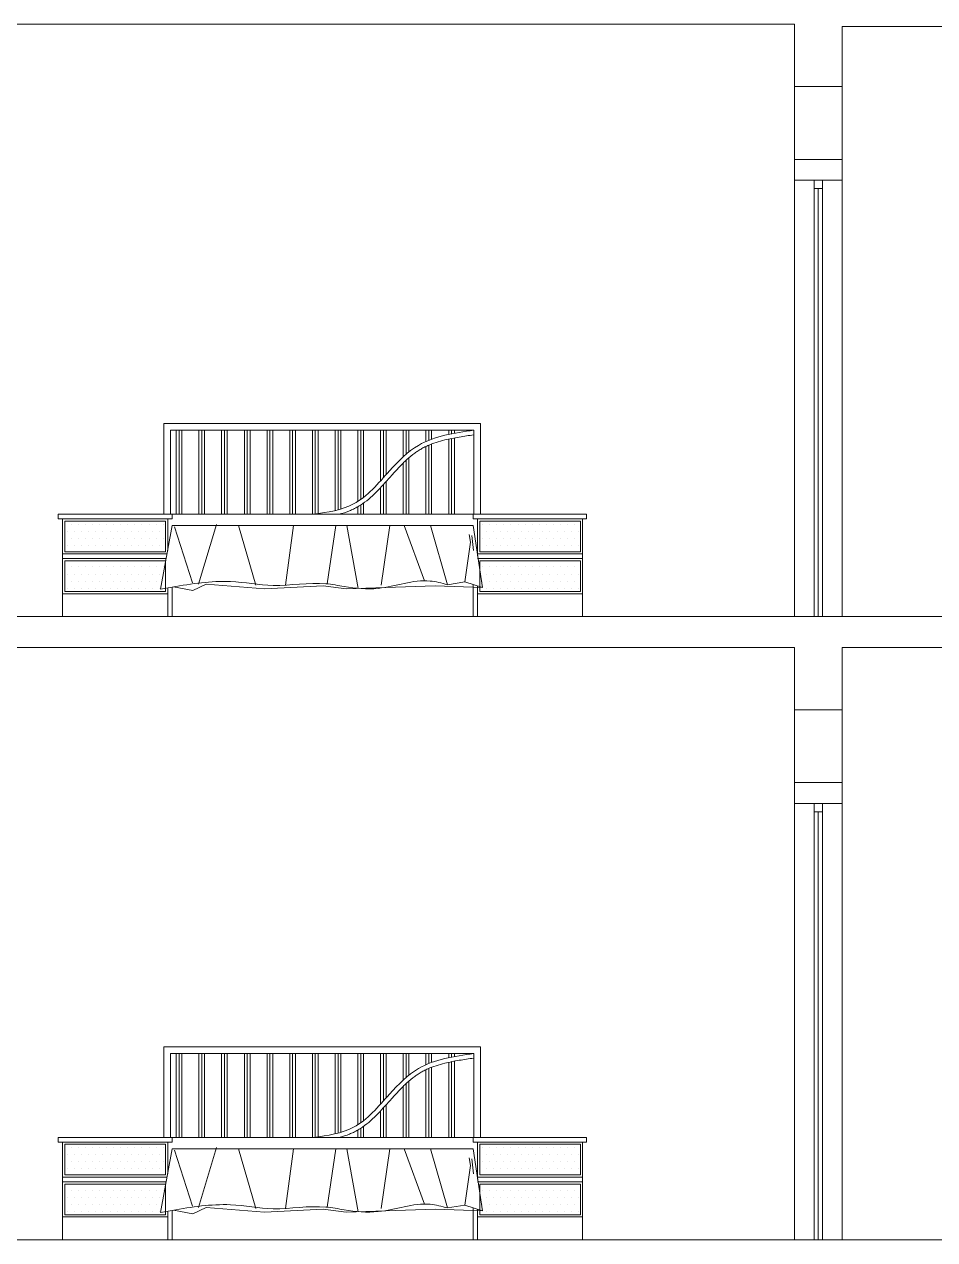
# Model space of a CAD drawing. Header units: inches. Extents: x 1090 to 1325, y 2 to 154.
# Drawn here: x 1121.83 to 1126.21, y 113.43 to 119.28 of the extents above; entities that cross this region are included whole.
import ezdxf

# ---------------------------------------------------------------- set-up
doc = ezdxf.new("R2010")
doc.units = ezdxf.units.IN
doc.header["$MEASUREMENT"] = 0
doc.layers.add('FUR', color=250, linetype='Continuous', lineweight=9)
doc.layers.add('walls', color=250, linetype='Continuous', lineweight=18)

msp = doc.modelspace()

# ---------------------------------------------------------------- linework, layer by layer
at = {"layer": 'FUR'}
for p, q in [((1125.6304, 118.5262), (1125.6304, 116.4262)), ((1125.6704, 118.5262), (1125.6304, 118.5262)), ((1125.6304, 118.5262), (1125.6304, 118.4862)), ((1125.6704, 118.5262), (1125.6704, 116.4262)), ((1125.6704, 118.4862), (1125.6704, 118.5262)), ((1125.6304, 118.4862), (1125.6704, 118.4862)), ((1125.6504, 118.4862), (1125.6504, 116.4262)), ((1124.0252, 117.3551), (1122.4997, 117.3551)), ((1122.4997, 116.918), (1122.4997, 117.3551)), ((1124.0252, 116.918), (1124.0252, 117.3551)), ((1123.9924, 117.3223), (1122.5325, 117.3223)), ((1122.5325, 116.918), (1122.5325, 117.3223)), ((1122.5601, 116.918), (1122.5601, 117.3223)), ((1122.5737, 116.918), (1122.5737, 117.3223)), ((1122.5874, 116.918), (1122.5874, 117.3223)), ((1122.6693, 116.918), (1122.6693, 117.3223)), ((1122.683, 116.918), (1122.683, 117.3223)), ((1122.6967, 116.918), (1122.6967, 117.3223)), ((1122.7786, 116.918), (1122.7786, 117.3223)), ((1122.7923, 116.918), (1122.7923, 117.3223)), ((1122.8059, 116.918), (1122.8059, 117.3223)), ((1122.8879, 116.918), (1122.8879, 117.3223)), ((1122.9015, 116.918), (1122.9015, 117.3223)), ((1122.9152, 116.918), (1122.9152, 117.3223)), ((1122.9972, 116.918), (1122.9972, 117.3223)), ((1123.0108, 116.918), (1123.0108, 117.3223)), ((1123.0245, 116.918), (1123.0245, 117.3223)), ((1123.1064, 116.918), (1123.1064, 117.3223)), ((1123.1201, 116.918), (1123.1201, 117.3223)), ((1123.1338, 116.918), (1123.1338, 117.3223)), ((1123.2157, 116.918), (1123.2157, 117.3223)), ((1123.2294, 116.918), (1123.2294, 117.3223)), ((1123.243, 116.918), (1123.243, 117.3223)), ((1123.325, 116.936), (1123.325, 117.3223)), ((1123.3387, 116.9394), (1123.3387, 117.3223)), ((1123.3523, 116.9432), (1123.3523, 117.3223)), ((1123.4343, 116.9796), (1123.4343, 117.3223)), ((1123.4479, 116.9889), (1123.4479, 117.3223)), ((1123.4616, 116.9991), (1123.4616, 117.3223)), ((1123.5435, 117.0785), (1123.5435, 117.3223)), ((1123.5572, 117.0937), (1123.5572, 117.3223)), ((1123.5709, 117.109), (1123.5709, 117.3223)), ((1123.6528, 117.1946), (1123.6528, 117.3223)), ((1123.6665, 117.2068), (1123.6665, 117.3223)), ((1123.6801, 117.2181), (1123.6801, 117.3223)), ((1123.7621, 117.2684), (1123.7621, 117.3223)), ((1123.7758, 117.2742), (1123.7758, 117.3223)), ((1123.7894, 117.2794), (1123.7894, 117.3223)), ((1123.8714, 117.3023), (1123.8714, 117.3223)), ((1123.885, 117.3051), (1123.885, 117.3223)), ((1123.8987, 117.3077), (1123.8987, 117.3223)), ((1123.9924, 116.918), (1123.9924, 117.3223)), ((1123.7621, 116.918), (1123.7621, 117.2444)), ((1123.7758, 116.918), (1123.7758, 117.2506)), ((1123.7894, 116.918), (1123.7894, 117.2561)), ((1123.8714, 116.918), (1123.8714, 117.2799)), ((1123.885, 116.918), (1123.885, 117.2828)), ((1123.8987, 116.918), (1123.8987, 117.2854)), ((1123.6665, 116.918), (1123.6665, 117.1775)), ((1123.6801, 116.918), (1123.6801, 117.1897)), ((1123.6528, 116.918), (1123.6528, 117.1645)), ((1123.5572, 116.918), (1123.5572, 117.061)), ((1123.5709, 116.918), (1123.5709, 117.0762)), ((1123.5435, 116.918), (1123.5435, 117.0462)), ((1123.4343, 116.918), (1123.4343, 116.954)), ((1123.4479, 116.918), (1123.4479, 116.9624)), ((1123.4616, 116.918), (1123.4616, 116.9718)), ((1122.5408, 116.918), (1121.9917, 116.918)), ((1121.9917, 116.918), (1122.5408, 116.918)), ((1121.9917, 116.918), (1121.9917, 116.8961)), ((1122.5408, 116.8961), (1121.9917, 116.8961)), ((1122.0135, 116.8961), (1122.0135, 116.4262)), ((1122.0244, 116.7376), (1122.0244, 116.8852)), ((1122.0244, 116.8852), (1122.508, 116.8852)), ((1122.1982, 116.918), (1122.4023, 116.918)), ((1122.508, 116.8852), (1122.508, 116.7376)), ((1122.5189, 116.8961), (1122.5189, 116.7437)), ((1123.9888, 116.918), (1122.5325, 116.918)), ((1122.5408, 116.918), (1122.5408, 116.8961)), ((1123.3523, 116.918), (1123.3523, 116.9204)), ((1123.9888, 116.918), (1124.5351, 116.918)), ((1124.5351, 116.918), (1123.9888, 116.918)), ((1123.9888, 116.918), (1123.9888, 116.8961)), ((1124.5351, 116.8961), (1123.9888, 116.8961)), ((1124.0106, 116.8961), (1124.0106, 116.7176)), ((1124.0215, 116.7376), (1124.0215, 116.8852)), ((1124.0215, 116.8852), (1124.5051, 116.8852)), ((1124.1599, 116.918), (1124.364, 116.918)), ((1124.5051, 116.8852), (1124.5051, 116.7376)), ((1124.516, 116.8961), (1124.516, 116.4262)), ((1124.5351, 116.918), (1124.5351, 116.8961)), ((1122.5408, 116.8633), (1122.4846, 116.5567)), ((1123.9888, 116.8633), (1122.5408, 116.8633)), ((1122.6376, 116.5883), (1122.551, 116.8574)), ((1122.7535, 116.8693), (1122.6669, 116.5813)), ((1122.9437, 116.5771), (1122.8591, 116.8633)), ((1123.124, 116.8633), (1123.0853, 116.5766)), ((1123.3279, 116.8633), (1123.287, 116.5829)), ((1123.436, 116.5606), (1123.381, 116.8633)), ((1123.5468, 116.5763), (1123.5875, 116.8633)), ((1123.6571, 116.8633), (1123.7554, 116.5977)), ((1123.8654, 116.579), (1123.7846, 116.8638)), ((1123.9888, 116.8633), (1124.0334, 116.5657)), ((1123.9763, 116.783), (1123.9494, 116.5922)), ((1123.9694, 116.8199), (1123.9763, 116.783)), ((1123.9902, 116.7437), (1123.9833, 116.8153)), ((1122.5158, 116.7267), (1122.0135, 116.7267)), ((1122.508, 116.7376), (1122.0244, 116.7376)), ((1124.516, 116.7267), (1124.0106, 116.7267)), ((1124.5051, 116.7376), (1124.0215, 116.7376)), ((1122.5118, 116.7049), (1122.0135, 116.7049)), ((1122.0244, 116.5464), (1122.0244, 116.6939)), ((1122.0244, 116.6939), (1122.508, 116.6939)), ((1122.508, 116.6939), (1122.508, 116.5464)), ((1124.516, 116.7049), (1124.0106, 116.7049)), ((1124.0215, 116.5464), (1124.0215, 116.6939)), ((1124.0215, 116.6939), (1124.5051, 116.6939)), ((1124.5051, 116.6939), (1124.5051, 116.5464)), ((1123.9494, 116.5922), (1123.8654, 116.579)), ((1124.0334, 116.5657), (1123.9494, 116.5922)), ((1122.5189, 116.5355), (1122.0135, 116.5355)), ((1122.508, 116.5464), (1122.0244, 116.5464)), ((1122.4846, 116.5567), (1122.5408, 116.5674)), ((1122.5189, 116.5632), (1122.5189, 116.4262)), ((1122.5408, 116.5674), (1122.5408, 116.4262)), ((1122.5408, 116.5674), (1122.5408, 116.4262)), ((1122.5408, 116.5674), (1122.5408, 116.4262)), ((1122.6396, 116.5512), (1122.5462, 116.5683)), ((1122.7042, 116.581), (1122.6396, 116.5512)), ((1122.9848, 116.5586), (1122.7042, 116.581)), ((1123.2679, 116.5735), (1122.9848, 116.5586)), ((1123.3772, 116.5586), (1123.2679, 116.5735)), ((1123.8068, 116.5735), (1123.3772, 116.5586)), ((1124.0334, 116.5657), (1123.8068, 116.5735)), ((1123.9888, 116.5798), (1123.9888, 116.4262)), ((1123.9888, 116.5798), (1123.9888, 116.4262)), ((1123.9888, 116.5798), (1123.9888, 116.4262)), ((1124.0106, 116.5729), (1124.0106, 116.4262)), ((1124.516, 116.5355), (1124.0106, 116.5355)), ((1124.5051, 116.5464), (1124.0215, 116.5464)), ((1125.6304, 115.5262), (1125.6304, 113.4262)), ((1125.6704, 115.5262), (1125.6304, 115.5262)), ((1125.6304, 115.5262), (1125.6304, 115.4862)), ((1125.6304, 115.4862), (1125.6704, 115.4862)), ((1125.6504, 115.4862), (1125.6504, 113.4262)), ((1125.6704, 115.5262), (1125.6704, 113.4262)), ((1125.6704, 115.4862), (1125.6704, 115.5262)), ((1124.0252, 114.3551), (1122.4997, 114.3551)), ((1122.4997, 113.918), (1122.4997, 114.3551)), ((1123.9924, 114.3223), (1122.5325, 114.3223)), ((1122.5325, 113.918), (1122.5325, 114.3223)), ((1122.5601, 113.918), (1122.5601, 114.3223)), ((1122.5737, 113.918), (1122.5737, 114.3223)), ((1122.5874, 113.918), (1122.5874, 114.3223)), ((1122.6693, 113.918), (1122.6693, 114.3223)), ((1122.683, 113.918), (1122.683, 114.3223)), ((1122.6967, 113.918), (1122.6967, 114.3223)), ((1122.7786, 113.918), (1122.7786, 114.3223)), ((1122.7923, 113.918), (1122.7923, 114.3223)), ((1122.8059, 113.918), (1122.8059, 114.3223)), ((1122.8879, 113.918), (1122.8879, 114.3223)), ((1122.9015, 113.918), (1122.9015, 114.3223)), ((1122.9152, 113.918), (1122.9152, 114.3223)), ((1122.9972, 113.918), (1122.9972, 114.3223)), ((1123.0108, 113.918), (1123.0108, 114.3223)), ((1123.0245, 113.918), (1123.0245, 114.3223)), ((1123.1064, 113.918), (1123.1064, 114.3223)), ((1123.1201, 113.918), (1123.1201, 114.3223)), ((1123.1338, 113.918), (1123.1338, 114.3223)), ((1123.2157, 113.918), (1123.2157, 114.3223)), ((1123.2294, 113.918), (1123.2294, 114.3223)), ((1123.243, 113.918), (1123.243, 114.3223)), ((1123.325, 113.936), (1123.325, 114.3223)), ((1123.3387, 113.9394), (1123.3387, 114.3223)), ((1123.3523, 113.9432), (1123.3523, 114.3223)), ((1123.4343, 113.9796), (1123.4343, 114.3223)), ((1123.4479, 113.9889), (1123.4479, 114.3223)), ((1123.4616, 113.9991), (1123.4616, 114.3223)), ((1123.5435, 114.0785), (1123.5435, 114.3223)), ((1123.5572, 114.0937), (1123.5572, 114.3223)), ((1123.5709, 114.109), (1123.5709, 114.3223)), ((1123.6528, 114.1946), (1123.6528, 114.3223)), ((1123.6665, 114.2068), (1123.6665, 114.3223)), ((1123.6801, 114.2181), (1123.6801, 114.3223)), ((1123.7621, 114.2684), (1123.7621, 114.3223)), ((1123.7758, 114.2742), (1123.7758, 114.3223)), ((1123.7894, 114.2794), (1123.7894, 114.3223)), ((1123.8714, 114.3023), (1123.8714, 114.3223)), ((1123.885, 114.3051), (1123.885, 114.3223)), ((1123.8987, 114.3077), (1123.8987, 114.3223)), ((1123.9924, 113.918), (1123.9924, 114.3223)), ((1124.0252, 113.918), (1124.0252, 114.3551)), ((1123.7758, 113.918), (1123.7758, 114.2506)), ((1123.7894, 113.918), (1123.7894, 114.2561)), ((1123.8714, 113.918), (1123.8714, 114.2799)), ((1123.885, 113.918), (1123.885, 114.2828)), ((1123.8987, 113.918), (1123.8987, 114.2854)), ((1123.7621, 113.918), (1123.7621, 114.2444)), ((1123.6528, 113.918), (1123.6528, 114.1645)), ((1123.6665, 113.918), (1123.6665, 114.1775)), ((1123.6801, 113.918), (1123.6801, 114.1897)), ((1123.5709, 113.918), (1123.5709, 114.0762)), ((1123.5435, 113.918), (1123.5435, 114.0462)), ((1123.5572, 113.918), (1123.5572, 114.061)), ((1123.4479, 113.918), (1123.4479, 113.9624)), ((1123.4616, 113.918), (1123.4616, 113.9718)), ((1122.5408, 113.918), (1121.9917, 113.918)), ((1121.9917, 113.918), (1122.5408, 113.918)), ((1121.9917, 113.918), (1121.9917, 113.8961)), ((1122.1982, 113.918), (1122.4023, 113.918)), ((1123.9888, 113.918), (1122.5325, 113.918)), ((1122.5408, 113.918), (1122.5408, 113.8961)), ((1123.3523, 113.918), (1123.3523, 113.9204)), ((1123.4343, 113.918), (1123.4343, 113.954)), ((1123.9888, 113.918), (1124.5351, 113.918)), ((1124.5351, 113.918), (1123.9888, 113.918)), ((1123.9888, 113.918), (1123.9888, 113.8961)), ((1124.1599, 113.918), (1124.364, 113.918)), ((1124.5351, 113.918), (1124.5351, 113.8961)), ((1122.5408, 113.8961), (1121.9917, 113.8961)), ((1122.0135, 113.8961), (1122.0135, 113.4262)), ((1122.0244, 113.7376), (1122.0244, 113.8852)), ((1122.0244, 113.8852), (1122.508, 113.8852)), ((1122.5408, 113.8633), (1122.4846, 113.5567)), ((1122.508, 113.8852), (1122.508, 113.7376)), ((1122.5189, 113.8961), (1122.5189, 113.7437)), ((1123.9888, 113.8633), (1122.5408, 113.8633)), ((1122.6376, 113.5883), (1122.551, 113.8574)), ((1122.7535, 113.8693), (1122.6669, 113.5813)), ((1122.9437, 113.5771), (1122.8591, 113.8633)), ((1123.124, 113.8633), (1123.0853, 113.5766)), ((1123.3279, 113.8633), (1123.287, 113.5829)), ((1123.436, 113.5606), (1123.381, 113.8633)), ((1123.5468, 113.5763), (1123.5875, 113.8633)), ((1123.6571, 113.8633), (1123.7554, 113.5977)), ((1123.8654, 113.579), (1123.7846, 113.8638)), ((1124.5351, 113.8961), (1123.9888, 113.8961)), ((1123.9888, 113.8633), (1124.0334, 113.5657)), ((1124.0106, 113.8961), (1124.0106, 113.7176)), ((1124.0215, 113.7376), (1124.0215, 113.8852)), ((1124.0215, 113.8852), (1124.5051, 113.8852)), ((1124.5051, 113.8852), (1124.5051, 113.7376)), ((1124.516, 113.8961), (1124.516, 113.4262)), ((1123.9763, 113.783), (1123.9494, 113.5922)), ((1123.9694, 113.8199), (1123.9763, 113.783)), ((1123.9902, 113.7437), (1123.9833, 113.8153)), ((1122.5158, 113.7267), (1122.0135, 113.7267)), ((1122.508, 113.7376), (1122.0244, 113.7376)), ((1124.516, 113.7267), (1124.0106, 113.7267)), ((1124.5051, 113.7376), (1124.0215, 113.7376)), ((1122.5118, 113.7049), (1122.0135, 113.7049)), ((1122.0244, 113.5464), (1122.0244, 113.6939)), ((1122.0244, 113.6939), (1122.508, 113.6939)), ((1122.508, 113.6939), (1122.508, 113.5464)), ((1124.516, 113.7049), (1124.0106, 113.7049)), ((1124.0215, 113.5464), (1124.0215, 113.6939)), ((1124.0215, 113.6939), (1124.5051, 113.6939)), ((1124.5051, 113.6939), (1124.5051, 113.5464)), ((1122.4846, 113.5567), (1122.5408, 113.5674)), ((1122.5189, 113.5632), (1122.5189, 113.4262)), ((1122.5408, 113.5674), (1122.5408, 113.4262)), ((1122.5408, 113.5674), (1122.5408, 113.4262)), ((1122.5408, 113.5674), (1122.5408, 113.4262)), ((1122.6396, 113.5512), (1122.5462, 113.5683)), ((1122.7042, 113.581), (1122.6396, 113.5512)), ((1122.9848, 113.5586), (1122.7042, 113.581)), ((1123.2679, 113.5735), (1122.9848, 113.5586)), ((1123.3772, 113.5586), (1123.2679, 113.5735)), ((1123.8068, 113.5735), (1123.3772, 113.5586)), ((1124.0334, 113.5657), (1123.8068, 113.5735)), ((1123.9494, 113.5922), (1123.8654, 113.579)), ((1124.0334, 113.5657), (1123.9494, 113.5922)), ((1123.9888, 113.5798), (1123.9888, 113.4262)), ((1123.9888, 113.5798), (1123.9888, 113.4262)), ((1123.9888, 113.5798), (1123.9888, 113.4262)), ((1124.0106, 113.5729), (1124.0106, 113.4262)), ((1122.5189, 113.5355), (1122.0135, 113.5355)), ((1122.508, 113.5464), (1122.0244, 113.5464)), ((1124.516, 113.5355), (1124.0106, 113.5355)), ((1124.5051, 113.5464), (1124.0215, 113.5464))]:
    msp.add_line(p, q, dxfattribs=at)
at = {"layer": 'FUR', "linetype": 'Continuous'}
for p, q in [((1122.0367, 116.8352), (1122.0367, 116.8352)), ((1122.0538, 116.8694), (1122.0538, 116.8694)), ((1122.0708, 116.8352), (1122.0708, 116.8352)), ((1122.0879, 116.8694), (1122.0879, 116.8694)), ((1122.105, 116.8352), (1122.105, 116.8352)), ((1122.1221, 116.8694), (1122.1221, 116.8694)), ((1122.1391, 116.8352), (1122.1391, 116.8352)), ((1122.1562, 116.8694), (1122.1562, 116.8694)), ((1122.1733, 116.8352), (1122.1733, 116.8352)), ((1122.1904, 116.8694), (1122.1904, 116.8694)), ((1122.2074, 116.8352), (1122.2074, 116.8352)), ((1122.2245, 116.8694), (1122.2245, 116.8694)), ((1122.2416, 116.8352), (1122.2416, 116.8352)), ((1122.2587, 116.8694), (1122.2587, 116.8694)), ((1122.2757, 116.8352), (1122.2757, 116.8352)), ((1122.2928, 116.8694), (1122.2928, 116.8694)), ((1122.3099, 116.8352), (1122.3099, 116.8352)), ((1122.327, 116.8694), (1122.327, 116.8694)), ((1122.344, 116.8352), (1122.344, 116.8352)), ((1122.3611, 116.8694), (1122.3611, 116.8694)), ((1122.3782, 116.8352), (1122.3782, 116.8352)), ((1122.3953, 116.8694), (1122.3953, 116.8694)), ((1122.4123, 116.8352), (1122.4123, 116.8352)), ((1122.4294, 116.8694), (1122.4294, 116.8694)), ((1122.4465, 116.8352), (1122.4465, 116.8352)), ((1122.4636, 116.8694), (1122.4636, 116.8694)), ((1122.4806, 116.8352), (1122.4806, 116.8352)), ((1122.4977, 116.8694), (1122.4977, 116.8694)), ((1124.0344, 116.8694), (1124.0344, 116.8694)), ((1124.0515, 116.8352), (1124.0515, 116.8352)), ((1124.0686, 116.8694), (1124.0686, 116.8694)), ((1124.0856, 116.8352), (1124.0856, 116.8352)), ((1124.1027, 116.8694), (1124.1027, 116.8694)), ((1124.1198, 116.8352), (1124.1198, 116.8352)), ((1124.1369, 116.8694), (1124.1369, 116.8694)), ((1124.1539, 116.8352), (1124.1539, 116.8352)), ((1124.171, 116.8694), (1124.171, 116.8694)), ((1124.1881, 116.8352), (1124.1881, 116.8352)), ((1124.2052, 116.8694), (1124.2052, 116.8694)), ((1124.2222, 116.8352), (1124.2222, 116.8352)), ((1124.2393, 116.8694), (1124.2393, 116.8694)), ((1124.2564, 116.8352), (1124.2564, 116.8352)), ((1124.2735, 116.8694), (1124.2735, 116.8694)), ((1124.2905, 116.8352), (1124.2905, 116.8352)), ((1124.3076, 116.8694), (1124.3076, 116.8694)), ((1124.3247, 116.8352), (1124.3247, 116.8352)), ((1124.3418, 116.8694), (1124.3418, 116.8694)), ((1124.3588, 116.8352), (1124.3588, 116.8352)), ((1124.3759, 116.8694), (1124.3759, 116.8694)), ((1124.393, 116.8352), (1124.393, 116.8352)), ((1124.41, 116.8694), (1124.41, 116.8694)), ((1124.4271, 116.8352), (1124.4271, 116.8352)), ((1124.4442, 116.8694), (1124.4442, 116.8694)), ((1124.4613, 116.8352), (1124.4613, 116.8352)), ((1124.4783, 116.8694), (1124.4783, 116.8694)), ((1124.4954, 116.8352), (1124.4954, 116.8352)), ((1122.0367, 116.7669), (1122.0367, 116.7669)), ((1122.0538, 116.8011), (1122.0538, 116.8011)), ((1122.0708, 116.7669), (1122.0708, 116.7669)), ((1122.0879, 116.8011), (1122.0879, 116.8011)), ((1122.105, 116.7669), (1122.105, 116.7669)), ((1122.1221, 116.8011), (1122.1221, 116.8011)), ((1122.1391, 116.7669), (1122.1391, 116.7669)), ((1122.1562, 116.8011), (1122.1562, 116.8011)), ((1122.1733, 116.7669), (1122.1733, 116.7669)), ((1122.1904, 116.8011), (1122.1904, 116.8011)), ((1122.2074, 116.7669), (1122.2074, 116.7669)), ((1122.2245, 116.8011), (1122.2245, 116.8011)), ((1122.2416, 116.7669), (1122.2416, 116.7669)), ((1122.2587, 116.8011), (1122.2587, 116.8011)), ((1122.2757, 116.7669), (1122.2757, 116.7669)), ((1122.2928, 116.8011), (1122.2928, 116.8011)), ((1122.3099, 116.7669), (1122.3099, 116.7669)), ((1122.327, 116.8011), (1122.327, 116.8011)), ((1122.344, 116.7669), (1122.344, 116.7669)), ((1122.3611, 116.8011), (1122.3611, 116.8011)), ((1122.3782, 116.7669), (1122.3782, 116.7669)), ((1122.3953, 116.8011), (1122.3953, 116.8011)), ((1122.4123, 116.7669), (1122.4123, 116.7669)), ((1122.4294, 116.8011), (1122.4294, 116.8011)), ((1122.4465, 116.7669), (1122.4465, 116.7669)), ((1122.4636, 116.8011), (1122.4636, 116.8011)), ((1122.4806, 116.7669), (1122.4806, 116.7669)), ((1122.4977, 116.8011), (1122.4977, 116.8011)), ((1124.0344, 116.8011), (1124.0344, 116.8011)), ((1124.0515, 116.7669), (1124.0515, 116.7669)), ((1124.0686, 116.8011), (1124.0686, 116.8011)), ((1124.0856, 116.7669), (1124.0856, 116.7669)), ((1124.1027, 116.8011), (1124.1027, 116.8011)), ((1124.1198, 116.7669), (1124.1198, 116.7669)), ((1124.1369, 116.8011), (1124.1369, 116.8011)), ((1124.1539, 116.7669), (1124.1539, 116.7669)), ((1124.171, 116.8011), (1124.171, 116.8011)), ((1124.1881, 116.7669), (1124.1881, 116.7669)), ((1124.2052, 116.8011), (1124.2052, 116.8011)), ((1124.2222, 116.7669), (1124.2222, 116.7669)), ((1124.2393, 116.8011), (1124.2393, 116.8011)), ((1124.2564, 116.7669), (1124.2564, 116.7669)), ((1124.2735, 116.8011), (1124.2735, 116.8011)), ((1124.2905, 116.7669), (1124.2905, 116.7669)), ((1124.3076, 116.8011), (1124.3076, 116.8011)), ((1124.3247, 116.7669), (1124.3247, 116.7669)), ((1124.3418, 116.8011), (1124.3418, 116.8011)), ((1124.3588, 116.7669), (1124.3588, 116.7669)), ((1124.3759, 116.8011), (1124.3759, 116.8011)), ((1124.393, 116.7669), (1124.393, 116.7669)), ((1124.41, 116.8011), (1124.41, 116.8011)), ((1124.4271, 116.7669), (1124.4271, 116.7669)), ((1124.4442, 116.8011), (1124.4442, 116.8011)), ((1124.4613, 116.7669), (1124.4613, 116.7669)), ((1124.4783, 116.8011), (1124.4783, 116.8011)), ((1124.4954, 116.7669), (1124.4954, 116.7669)), ((1122.0538, 116.6645), (1122.0538, 116.6645)), ((1122.0879, 116.6645), (1122.0879, 116.6645)), ((1122.1221, 116.6645), (1122.1221, 116.6645)), ((1122.1562, 116.6645), (1122.1562, 116.6645)), ((1122.1904, 116.6645), (1122.1904, 116.6645)), ((1122.2245, 116.6645), (1122.2245, 116.6645)), ((1122.2587, 116.6645), (1122.2587, 116.6645)), ((1122.2928, 116.6645), (1122.2928, 116.6645)), ((1122.327, 116.6645), (1122.327, 116.6645)), ((1122.3611, 116.6645), (1122.3611, 116.6645)), ((1122.3953, 116.6645), (1122.3953, 116.6645)), ((1122.4294, 116.6645), (1122.4294, 116.6645)), ((1122.4636, 116.6645), (1122.4636, 116.6645)), ((1122.4977, 116.6645), (1122.4977, 116.6645)), ((1124.0344, 116.6645), (1124.0344, 116.6645)), ((1124.0686, 116.6645), (1124.0686, 116.6645)), ((1124.1027, 116.6645), (1124.1027, 116.6645)), ((1124.1369, 116.6645), (1124.1369, 116.6645)), ((1124.171, 116.6645), (1124.171, 116.6645)), ((1124.2052, 116.6645), (1124.2052, 116.6645)), ((1124.2393, 116.6645), (1124.2393, 116.6645)), ((1124.2735, 116.6645), (1124.2735, 116.6645)), ((1124.3076, 116.6645), (1124.3076, 116.6645)), ((1124.3418, 116.6645), (1124.3418, 116.6645)), ((1124.3759, 116.6645), (1124.3759, 116.6645)), ((1124.41, 116.6645), (1124.41, 116.6645)), ((1124.4442, 116.6645), (1124.4442, 116.6645)), ((1124.4783, 116.6645), (1124.4783, 116.6645)), ((1122.0367, 116.6303), (1122.0367, 116.6303)), ((1122.0538, 116.5962), (1122.0538, 116.5962)), ((1122.0708, 116.6303), (1122.0708, 116.6303)), ((1122.0879, 116.5962), (1122.0879, 116.5962)), ((1122.105, 116.6303), (1122.105, 116.6303)), ((1122.1221, 116.5962), (1122.1221, 116.5962)), ((1122.1391, 116.6303), (1122.1391, 116.6303)), ((1122.1562, 116.5962), (1122.1562, 116.5962)), ((1122.1733, 116.6303), (1122.1733, 116.6303)), ((1122.1904, 116.5962), (1122.1904, 116.5962)), ((1122.2074, 116.6303), (1122.2074, 116.6303)), ((1122.2245, 116.5962), (1122.2245, 116.5962)), ((1122.2416, 116.6303), (1122.2416, 116.6303)), ((1122.2587, 116.5962), (1122.2587, 116.5962)), ((1122.2757, 116.6303), (1122.2757, 116.6303)), ((1122.2928, 116.5962), (1122.2928, 116.5962)), ((1122.3099, 116.6303), (1122.3099, 116.6303)), ((1122.327, 116.5962), (1122.327, 116.5962)), ((1122.344, 116.6303), (1122.344, 116.6303)), ((1122.3611, 116.5962), (1122.3611, 116.5962)), ((1122.3782, 116.6303), (1122.3782, 116.6303)), ((1122.3953, 116.5962), (1122.3953, 116.5962)), ((1122.4123, 116.6303), (1122.4123, 116.6303)), ((1122.4294, 116.5962), (1122.4294, 116.5962)), ((1122.4465, 116.6303), (1122.4465, 116.6303)), ((1122.4636, 116.5962), (1122.4636, 116.5962)), ((1122.4806, 116.6303), (1122.4806, 116.6303)), ((1124.0344, 116.5962), (1124.0344, 116.5962)), ((1124.0515, 116.6303), (1124.0515, 116.6303)), ((1124.0686, 116.5962), (1124.0686, 116.5962)), ((1124.0856, 116.6303), (1124.0856, 116.6303)), ((1124.1027, 116.5962), (1124.1027, 116.5962)), ((1124.1198, 116.6303), (1124.1198, 116.6303)), ((1124.1369, 116.5962), (1124.1369, 116.5962)), ((1124.1539, 116.6303), (1124.1539, 116.6303)), ((1124.171, 116.5962), (1124.171, 116.5962)), ((1124.1881, 116.6303), (1124.1881, 116.6303)), ((1124.2052, 116.5962), (1124.2052, 116.5962)), ((1124.2222, 116.6303), (1124.2222, 116.6303)), ((1124.2393, 116.5962), (1124.2393, 116.5962)), ((1124.2564, 116.6303), (1124.2564, 116.6303)), ((1124.2735, 116.5962), (1124.2735, 116.5962)), ((1124.2905, 116.6303), (1124.2905, 116.6303)), ((1124.3076, 116.5962), (1124.3076, 116.5962)), ((1124.3247, 116.6303), (1124.3247, 116.6303)), ((1124.3418, 116.5962), (1124.3418, 116.5962)), ((1124.3588, 116.6303), (1124.3588, 116.6303)), ((1124.3759, 116.5962), (1124.3759, 116.5962)), ((1124.393, 116.6303), (1124.393, 116.6303)), ((1124.41, 116.5962), (1124.41, 116.5962)), ((1124.4271, 116.6303), (1124.4271, 116.6303)), ((1124.4442, 116.5962), (1124.4442, 116.5962)), ((1124.4613, 116.6303), (1124.4613, 116.6303)), ((1124.4783, 116.5962), (1124.4783, 116.5962)), ((1124.4954, 116.6303), (1124.4954, 116.6303)), ((1122.0367, 116.562), (1122.0367, 116.562)), ((1122.0708, 116.562), (1122.0708, 116.562)), ((1122.105, 116.562), (1122.105, 116.562)), ((1122.1391, 116.562), (1122.1391, 116.562)), ((1122.1733, 116.562), (1122.1733, 116.562)), ((1122.2074, 116.562), (1122.2074, 116.562)), ((1122.2416, 116.562), (1122.2416, 116.562)), ((1122.2757, 116.562), (1122.2757, 116.562)), ((1122.3099, 116.562), (1122.3099, 116.562)), ((1122.344, 116.562), (1122.344, 116.562)), ((1122.3782, 116.562), (1122.3782, 116.562)), ((1122.4123, 116.562), (1122.4123, 116.562)), ((1122.4465, 116.562), (1122.4465, 116.562)), ((1122.4806, 116.562), (1122.4806, 116.562)), ((1124.0515, 116.562), (1124.0515, 116.562)), ((1124.0856, 116.562), (1124.0856, 116.562)), ((1124.1198, 116.562), (1124.1198, 116.562)), ((1124.1539, 116.562), (1124.1539, 116.562)), ((1124.1881, 116.562), (1124.1881, 116.562)), ((1124.2222, 116.562), (1124.2222, 116.562)), ((1124.2564, 116.562), (1124.2564, 116.562)), ((1124.2905, 116.562), (1124.2905, 116.562)), ((1124.3247, 116.562), (1124.3247, 116.562)), ((1124.3588, 116.562), (1124.3588, 116.562)), ((1124.393, 116.562), (1124.393, 116.562)), ((1124.4271, 116.562), (1124.4271, 116.562)), ((1124.4613, 116.562), (1124.4613, 116.562)), ((1124.4954, 116.562), (1124.4954, 116.562)), ((1122.0538, 113.8694), (1122.0538, 113.8694)), ((1122.0879, 113.8694), (1122.0879, 113.8694)), ((1122.1221, 113.8694), (1122.1221, 113.8694)), ((1122.1562, 113.8694), (1122.1562, 113.8694)), ((1122.1904, 113.8694), (1122.1904, 113.8694)), ((1122.2245, 113.8694), (1122.2245, 113.8694)), ((1122.2587, 113.8694), (1122.2587, 113.8694)), ((1122.2928, 113.8694), (1122.2928, 113.8694)), ((1122.327, 113.8694), (1122.327, 113.8694)), ((1122.3611, 113.8694), (1122.3611, 113.8694)), ((1122.3953, 113.8694), (1122.3953, 113.8694)), ((1122.4294, 113.8694), (1122.4294, 113.8694)), ((1122.4636, 113.8694), (1122.4636, 113.8694)), ((1122.4977, 113.8694), (1122.4977, 113.8694)), ((1124.0344, 113.8694), (1124.0344, 113.8694)), ((1124.0686, 113.8694), (1124.0686, 113.8694)), ((1124.1027, 113.8694), (1124.1027, 113.8694)), ((1124.1369, 113.8694), (1124.1369, 113.8694)), ((1124.171, 113.8694), (1124.171, 113.8694)), ((1124.2052, 113.8694), (1124.2052, 113.8694)), ((1124.2393, 113.8694), (1124.2393, 113.8694)), ((1124.2735, 113.8694), (1124.2735, 113.8694)), ((1124.3076, 113.8694), (1124.3076, 113.8694)), ((1124.3418, 113.8694), (1124.3418, 113.8694)), ((1124.3759, 113.8694), (1124.3759, 113.8694)), ((1124.41, 113.8694), (1124.41, 113.8694)), ((1124.4442, 113.8694), (1124.4442, 113.8694)), ((1124.4783, 113.8694), (1124.4783, 113.8694)), ((1122.0367, 113.8352), (1122.0367, 113.8352)), ((1122.0538, 113.8011), (1122.0538, 113.8011)), ((1122.0708, 113.8352), (1122.0708, 113.8352)), ((1122.0879, 113.8011), (1122.0879, 113.8011)), ((1122.105, 113.8352), (1122.105, 113.8352)), ((1122.1221, 113.8011), (1122.1221, 113.8011)), ((1122.1391, 113.8352), (1122.1391, 113.8352)), ((1122.1562, 113.8011), (1122.1562, 113.8011)), ((1122.1733, 113.8352), (1122.1733, 113.8352)), ((1122.1904, 113.8011), (1122.1904, 113.8011)), ((1122.2074, 113.8352), (1122.2074, 113.8352)), ((1122.2245, 113.8011), (1122.2245, 113.8011)), ((1122.2416, 113.8352), (1122.2416, 113.8352)), ((1122.2587, 113.8011), (1122.2587, 113.8011)), ((1122.2757, 113.8352), (1122.2757, 113.8352)), ((1122.2928, 113.8011), (1122.2928, 113.8011)), ((1122.3099, 113.8352), (1122.3099, 113.8352)), ((1122.327, 113.8011), (1122.327, 113.8011)), ((1122.344, 113.8352), (1122.344, 113.8352)), ((1122.3611, 113.8011), (1122.3611, 113.8011)), ((1122.3782, 113.8352), (1122.3782, 113.8352)), ((1122.3953, 113.8011), (1122.3953, 113.8011)), ((1122.4123, 113.8352), (1122.4123, 113.8352)), ((1122.4294, 113.8011), (1122.4294, 113.8011)), ((1122.4465, 113.8352), (1122.4465, 113.8352)), ((1122.4636, 113.8011), (1122.4636, 113.8011)), ((1122.4806, 113.8352), (1122.4806, 113.8352)), ((1122.4977, 113.8011), (1122.4977, 113.8011)), ((1124.0344, 113.8011), (1124.0344, 113.8011)), ((1124.0515, 113.8352), (1124.0515, 113.8352)), ((1124.0686, 113.8011), (1124.0686, 113.8011)), ((1124.0856, 113.8352), (1124.0856, 113.8352)), ((1124.1027, 113.8011), (1124.1027, 113.8011)), ((1124.1198, 113.8352), (1124.1198, 113.8352)), ((1124.1369, 113.8011), (1124.1369, 113.8011)), ((1124.1539, 113.8352), (1124.1539, 113.8352)), ((1124.171, 113.8011), (1124.171, 113.8011)), ((1124.1881, 113.8352), (1124.1881, 113.8352)), ((1124.2052, 113.8011), (1124.2052, 113.8011)), ((1124.2222, 113.8352), (1124.2222, 113.8352)), ((1124.2393, 113.8011), (1124.2393, 113.8011)), ((1124.2564, 113.8352), (1124.2564, 113.8352)), ((1124.2735, 113.8011), (1124.2735, 113.8011)), ((1124.2905, 113.8352), (1124.2905, 113.8352)), ((1124.3076, 113.8011), (1124.3076, 113.8011)), ((1124.3247, 113.8352), (1124.3247, 113.8352)), ((1124.3418, 113.8011), (1124.3418, 113.8011)), ((1124.3588, 113.8352), (1124.3588, 113.8352)), ((1124.3759, 113.8011), (1124.3759, 113.8011)), ((1124.393, 113.8352), (1124.393, 113.8352)), ((1124.41, 113.8011), (1124.41, 113.8011)), ((1124.4271, 113.8352), (1124.4271, 113.8352)), ((1124.4442, 113.8011), (1124.4442, 113.8011)), ((1124.4613, 113.8352), (1124.4613, 113.8352)), ((1124.4783, 113.8011), (1124.4783, 113.8011)), ((1124.4954, 113.8352), (1124.4954, 113.8352)), ((1122.0367, 113.7669), (1122.0367, 113.7669)), ((1122.0708, 113.7669), (1122.0708, 113.7669)), ((1122.105, 113.7669), (1122.105, 113.7669)), ((1122.1391, 113.7669), (1122.1391, 113.7669)), ((1122.1733, 113.7669), (1122.1733, 113.7669)), ((1122.2074, 113.7669), (1122.2074, 113.7669)), ((1122.2416, 113.7669), (1122.2416, 113.7669)), ((1122.2757, 113.7669), (1122.2757, 113.7669)), ((1122.3099, 113.7669), (1122.3099, 113.7669)), ((1122.344, 113.7669), (1122.344, 113.7669)), ((1122.3782, 113.7669), (1122.3782, 113.7669)), ((1122.4123, 113.7669), (1122.4123, 113.7669)), ((1122.4465, 113.7669), (1122.4465, 113.7669)), ((1122.4806, 113.7669), (1122.4806, 113.7669)), ((1124.0515, 113.7669), (1124.0515, 113.7669)), ((1124.0856, 113.7669), (1124.0856, 113.7669)), ((1124.1198, 113.7669), (1124.1198, 113.7669)), ((1124.1539, 113.7669), (1124.1539, 113.7669)), ((1124.1881, 113.7669), (1124.1881, 113.7669)), ((1124.2222, 113.7669), (1124.2222, 113.7669)), ((1124.2564, 113.7669), (1124.2564, 113.7669)), ((1124.2905, 113.7669), (1124.2905, 113.7669)), ((1124.3247, 113.7669), (1124.3247, 113.7669)), ((1124.3588, 113.7669), (1124.3588, 113.7669)), ((1124.393, 113.7669), (1124.393, 113.7669)), ((1124.4271, 113.7669), (1124.4271, 113.7669)), ((1124.4613, 113.7669), (1124.4613, 113.7669)), ((1124.4954, 113.7669), (1124.4954, 113.7669)), ((1122.0367, 113.6303), (1122.0367, 113.6303)), ((1122.0538, 113.6645), (1122.0538, 113.6645)), ((1122.0708, 113.6303), (1122.0708, 113.6303)), ((1122.0879, 113.6645), (1122.0879, 113.6645)), ((1122.105, 113.6303), (1122.105, 113.6303)), ((1122.1221, 113.6645), (1122.1221, 113.6645)), ((1122.1391, 113.6303), (1122.1391, 113.6303)), ((1122.1562, 113.6645), (1122.1562, 113.6645)), ((1122.1733, 113.6303), (1122.1733, 113.6303)), ((1122.1904, 113.6645), (1122.1904, 113.6645)), ((1122.2074, 113.6303), (1122.2074, 113.6303)), ((1122.2245, 113.6645), (1122.2245, 113.6645)), ((1122.2416, 113.6303), (1122.2416, 113.6303)), ((1122.2587, 113.6645), (1122.2587, 113.6645)), ((1122.2757, 113.6303), (1122.2757, 113.6303)), ((1122.2928, 113.6645), (1122.2928, 113.6645)), ((1122.3099, 113.6303), (1122.3099, 113.6303)), ((1122.327, 113.6645), (1122.327, 113.6645)), ((1122.344, 113.6303), (1122.344, 113.6303)), ((1122.3611, 113.6645), (1122.3611, 113.6645)), ((1122.3782, 113.6303), (1122.3782, 113.6303)), ((1122.3953, 113.6645), (1122.3953, 113.6645)), ((1122.4123, 113.6303), (1122.4123, 113.6303)), ((1122.4294, 113.6645), (1122.4294, 113.6645)), ((1122.4465, 113.6303), (1122.4465, 113.6303)), ((1122.4636, 113.6645), (1122.4636, 113.6645)), ((1122.4806, 113.6303), (1122.4806, 113.6303)), ((1122.4977, 113.6645), (1122.4977, 113.6645)), ((1124.0344, 113.6645), (1124.0344, 113.6645)), ((1124.0515, 113.6303), (1124.0515, 113.6303)), ((1124.0686, 113.6645), (1124.0686, 113.6645)), ((1124.0856, 113.6303), (1124.0856, 113.6303)), ((1124.1027, 113.6645), (1124.1027, 113.6645)), ((1124.1198, 113.6303), (1124.1198, 113.6303)), ((1124.1369, 113.6645), (1124.1369, 113.6645)), ((1124.1539, 113.6303), (1124.1539, 113.6303)), ((1124.171, 113.6645), (1124.171, 113.6645)), ((1124.1881, 113.6303), (1124.1881, 113.6303)), ((1124.2052, 113.6645), (1124.2052, 113.6645)), ((1124.2222, 113.6303), (1124.2222, 113.6303)), ((1124.2393, 113.6645), (1124.2393, 113.6645)), ((1124.2564, 113.6303), (1124.2564, 113.6303)), ((1124.2735, 113.6645), (1124.2735, 113.6645)), ((1124.2905, 113.6303), (1124.2905, 113.6303)), ((1124.3076, 113.6645), (1124.3076, 113.6645)), ((1124.3247, 113.6303), (1124.3247, 113.6303)), ((1124.3418, 113.6645), (1124.3418, 113.6645)), ((1124.3588, 113.6303), (1124.3588, 113.6303)), ((1124.3759, 113.6645), (1124.3759, 113.6645)), ((1124.393, 113.6303), (1124.393, 113.6303)), ((1124.41, 113.6645), (1124.41, 113.6645)), ((1124.4271, 113.6303), (1124.4271, 113.6303)), ((1124.4442, 113.6645), (1124.4442, 113.6645)), ((1124.4613, 113.6303), (1124.4613, 113.6303)), ((1124.4783, 113.6645), (1124.4783, 113.6645)), ((1124.4954, 113.6303), (1124.4954, 113.6303)), ((1122.0367, 113.562), (1122.0367, 113.562)), ((1122.0538, 113.5962), (1122.0538, 113.5962)), ((1122.0708, 113.562), (1122.0708, 113.562)), ((1122.0879, 113.5962), (1122.0879, 113.5962)), ((1122.105, 113.562), (1122.105, 113.562)), ((1122.1221, 113.5962), (1122.1221, 113.5962)), ((1122.1391, 113.562), (1122.1391, 113.562)), ((1122.1562, 113.5962), (1122.1562, 113.5962)), ((1122.1733, 113.562), (1122.1733, 113.562)), ((1122.1904, 113.5962), (1122.1904, 113.5962)), ((1122.2074, 113.562), (1122.2074, 113.562)), ((1122.2245, 113.5962), (1122.2245, 113.5962)), ((1122.2416, 113.562), (1122.2416, 113.562)), ((1122.2587, 113.5962), (1122.2587, 113.5962)), ((1122.2757, 113.562), (1122.2757, 113.562)), ((1122.2928, 113.5962), (1122.2928, 113.5962)), ((1122.3099, 113.562), (1122.3099, 113.562)), ((1122.327, 113.5962), (1122.327, 113.5962)), ((1122.344, 113.562), (1122.344, 113.562)), ((1122.3611, 113.5962), (1122.3611, 113.5962)), ((1122.3782, 113.562), (1122.3782, 113.562)), ((1122.3953, 113.5962), (1122.3953, 113.5962)), ((1122.4123, 113.562), (1122.4123, 113.562)), ((1122.4294, 113.5962), (1122.4294, 113.5962)), ((1122.4465, 113.562), (1122.4465, 113.562)), ((1122.4636, 113.5962), (1122.4636, 113.5962)), ((1122.4806, 113.562), (1122.4806, 113.562)), ((1124.0344, 113.5962), (1124.0344, 113.5962)), ((1124.0515, 113.562), (1124.0515, 113.562)), ((1124.0686, 113.5962), (1124.0686, 113.5962)), ((1124.0856, 113.562), (1124.0856, 113.562)), ((1124.1027, 113.5962), (1124.1027, 113.5962)), ((1124.1198, 113.562), (1124.1198, 113.562)), ((1124.1369, 113.5962), (1124.1369, 113.5962)), ((1124.1539, 113.562), (1124.1539, 113.562)), ((1124.171, 113.5962), (1124.171, 113.5962)), ((1124.1881, 113.562), (1124.1881, 113.562)), ((1124.2052, 113.5962), (1124.2052, 113.5962)), ((1124.2222, 113.562), (1124.2222, 113.562)), ((1124.2393, 113.5962), (1124.2393, 113.5962)), ((1124.2564, 113.562), (1124.2564, 113.562)), ((1124.2735, 113.5962), (1124.2735, 113.5962)), ((1124.2905, 113.562), (1124.2905, 113.562)), ((1124.3076, 113.5962), (1124.3076, 113.5962)), ((1124.3247, 113.562), (1124.3247, 113.562)), ((1124.3418, 113.5962), (1124.3418, 113.5962)), ((1124.3588, 113.562), (1124.3588, 113.562)), ((1124.3759, 113.5962), (1124.3759, 113.5962)), ((1124.393, 113.562), (1124.393, 113.562)), ((1124.41, 113.5962), (1124.41, 113.5962)), ((1124.4271, 113.562), (1124.4271, 113.562)), ((1124.4442, 113.5962), (1124.4442, 113.5962)), ((1124.4613, 113.562), (1124.4613, 113.562)), ((1124.4783, 113.5962), (1124.4783, 113.5962)), ((1124.4954, 113.562), (1124.4954, 113.562))]:
    msp.add_line(p, q, dxfattribs=at)
at = {"layer": 'FUR'}
for points, knots in [([(1123.2212, 116.918), (1123.2889, 116.9277), (1123.4368, 116.9491), (1123.5732, 117.1166), (1123.7393, 117.2862), (1123.8976, 117.3088), (1123.9924, 117.3223)], [0, 0, 0, 0, 0.1982273, 0.4334269, 0.6191016, 0.8958814, 0.8958814, 0.8958814, 0.8958814]), ([(1123.3432, 116.918), (1123.3607, 116.9225), (1123.378, 116.928), (1123.4007, 116.9372), (1123.4067, 116.9398), (1123.4164, 116.9444), (1123.4203, 116.9463), (1123.4279, 116.9504), (1123.4317, 116.9525), (1123.4428, 116.959), (1123.45, 116.9637), (1123.4705, 116.9779), (1123.4833, 116.9882), (1123.5079, 117.01), (1123.5197, 117.0215), (1123.5427, 117.0451), (1123.5539, 117.0573), (1123.5758, 117.0817), (1123.5867, 117.0939), (1123.6035, 117.1127), (1123.6094, 117.1193), (1123.6214, 117.1323), (1123.6274, 117.1387), (1123.6455, 117.1575), (1123.6577, 117.1696), (1123.6827, 117.1922), (1123.6954, 117.2028), (1123.7136, 117.2161), (1123.7188, 117.2196), (1123.7273, 117.2252), (1123.7306, 117.2272), (1123.7369, 117.2311), (1123.7399, 117.2328), (1123.746, 117.2362), (1123.749, 117.2378), (1123.7583, 117.2426), (1123.7646, 117.2456), (1123.7838, 117.2542), (1123.7971, 117.2592), (1123.8245, 117.2682), (1123.8385, 117.2721), (1123.8754, 117.2812), (1123.8986, 117.2856), (1123.9453, 117.2935), (1123.9688, 117.2968), (1123.9924, 117.3002)], [106.065128, 106.065128, 106.065128, 106.065128, 153.762664, 153.762664, 170.784031, 170.784031, 182.10195, 182.10195, 193.41987, 193.41987, 216.055708, 216.055708, 259.471686, 259.471686, 302.887663, 302.887663, 346.30364, 346.30364, 389.719617, 389.719617, 413.64469, 413.64469, 437.569763, 437.569763, 485.419909, 485.419909, 533.270054, 533.270054, 551.790738, 551.790738, 563.60358, 563.60358, 574.03723, 574.03723, 584.47088, 584.47088, 605.33818, 605.33818, 647.07278, 647.07278, 688.807381, 688.807381, 753.844059, 753.844059, 817.084312, 817.084312, 817.084312, 817.084312]), ([(1123.8654, 116.579), (1123.8375, 116.5865), (1123.7276, 116.6161), (1123.5621, 116.5473), (1123.3931, 116.5644), (1123.2267, 116.5971), (1123.042, 116.5594), (1122.7964, 116.6102), (1122.6344, 116.5831), (1122.5408, 116.5674)], [0, 0, 0, 0, 0.0858, 0.337369, 0.501113, 0.590481, 0.844506, 1.050733, 1.332441, 1.332441, 1.332441, 1.332441]), ([(1123.2212, 113.918), (1123.2889, 113.9277), (1123.4368, 113.9491), (1123.5732, 114.1166), (1123.7393, 114.2862), (1123.8976, 114.3088), (1123.9924, 114.3223)], [0, 0, 0, 0, 0.1982273, 0.4334269, 0.6191016, 0.8958814, 0.8958814, 0.8958814, 0.8958814]), ([(1123.3432, 113.918), (1123.3607, 113.9225), (1123.378, 113.928), (1123.4007, 113.9372), (1123.4067, 113.9398), (1123.4164, 113.9444), (1123.4203, 113.9463), (1123.4279, 113.9504), (1123.4317, 113.9525), (1123.4428, 113.959), (1123.45, 113.9637), (1123.4705, 113.9779), (1123.4833, 113.9882), (1123.5079, 114.01), (1123.5197, 114.0215), (1123.5427, 114.0451), (1123.5539, 114.0573), (1123.5758, 114.0817), (1123.5867, 114.0939), (1123.6035, 114.1127), (1123.6094, 114.1193), (1123.6214, 114.1323), (1123.6274, 114.1387), (1123.6455, 114.1575), (1123.6577, 114.1696), (1123.6827, 114.1922), (1123.6954, 114.2028), (1123.7136, 114.2161), (1123.7188, 114.2196), (1123.7273, 114.2252), (1123.7306, 114.2272), (1123.7369, 114.2311), (1123.7399, 114.2328), (1123.746, 114.2362), (1123.749, 114.2378), (1123.7583, 114.2426), (1123.7646, 114.2456), (1123.7838, 114.2542), (1123.7971, 114.2592), (1123.8245, 114.2682), (1123.8385, 114.2721), (1123.8754, 114.2812), (1123.8986, 114.2856), (1123.9453, 114.2935), (1123.9688, 114.2968), (1123.9924, 114.3002)], [106.065128, 106.065128, 106.065128, 106.065128, 153.762664, 153.762664, 170.784031, 170.784031, 182.10195, 182.10195, 193.41987, 193.41987, 216.055708, 216.055708, 259.471686, 259.471686, 302.887663, 302.887663, 346.30364, 346.30364, 389.719617, 389.719617, 413.64469, 413.64469, 437.569763, 437.569763, 485.419909, 485.419909, 533.270054, 533.270054, 551.790738, 551.790738, 563.60358, 563.60358, 574.03723, 574.03723, 584.47088, 584.47088, 605.33818, 605.33818, 647.07278, 647.07278, 688.807381, 688.807381, 753.844059, 753.844059, 817.084312, 817.084312, 817.084312, 817.084312]), ([(1123.8654, 113.579), (1123.8375, 113.5865), (1123.7276, 113.6161), (1123.5621, 113.5473), (1123.3931, 113.5644), (1123.2267, 113.5971), (1123.042, 113.5594), (1122.7964, 113.6102), (1122.6344, 113.5831), (1122.5408, 113.5674)], [0, 0, 0, 0, 0.0858, 0.337369, 0.501113, 0.590481, 0.844506, 1.050733, 1.332441, 1.332441, 1.332441, 1.332441])]:
    msp.add_open_spline(points, degree=3, knots=knots, dxfattribs=at)
at = {"layer": 'walls'}
for p, q in [((1125.5354, 119.2762), (1121.1382, 119.2762)), ((1125.5354, 119.2762), (1125.5354, 116.4262)), ((1125.7654, 116.4262), (1125.7654, 119.2662)), ((1127.1172, 119.2662), (1125.7654, 119.2662)), ((1125.5354, 118.9762), (1125.7654, 118.9762)), ((1125.5354, 118.6262), (1125.7654, 118.6262)), ((1125.5354, 118.5262), (1125.7654, 118.5262)), ((1125.7654, 116.4262), (1114.8782, 116.4262)), ((1125.7654, 116.4262), (1127.1172, 116.4262)), ((1125.5354, 116.2762), (1121.1382, 116.2762)), ((1125.5354, 116.2762), (1125.5354, 113.4262)), ((1125.7654, 113.4262), (1125.7654, 116.2762)), ((1127.1172, 116.2762), (1125.7654, 116.2762)), ((1125.5354, 115.9762), (1125.7654, 115.9762)), ((1125.5354, 115.6262), (1125.7654, 115.6262)), ((1125.5354, 115.5262), (1125.7654, 115.5262)), ((1125.7654, 113.4262), (1116.2282, 113.4262)), ((1127.1172, 113.4262), (1116.2282, 113.4262))]:
    msp.add_line(p, q, dxfattribs=at)

doc.saveas('drawing.dxf')
